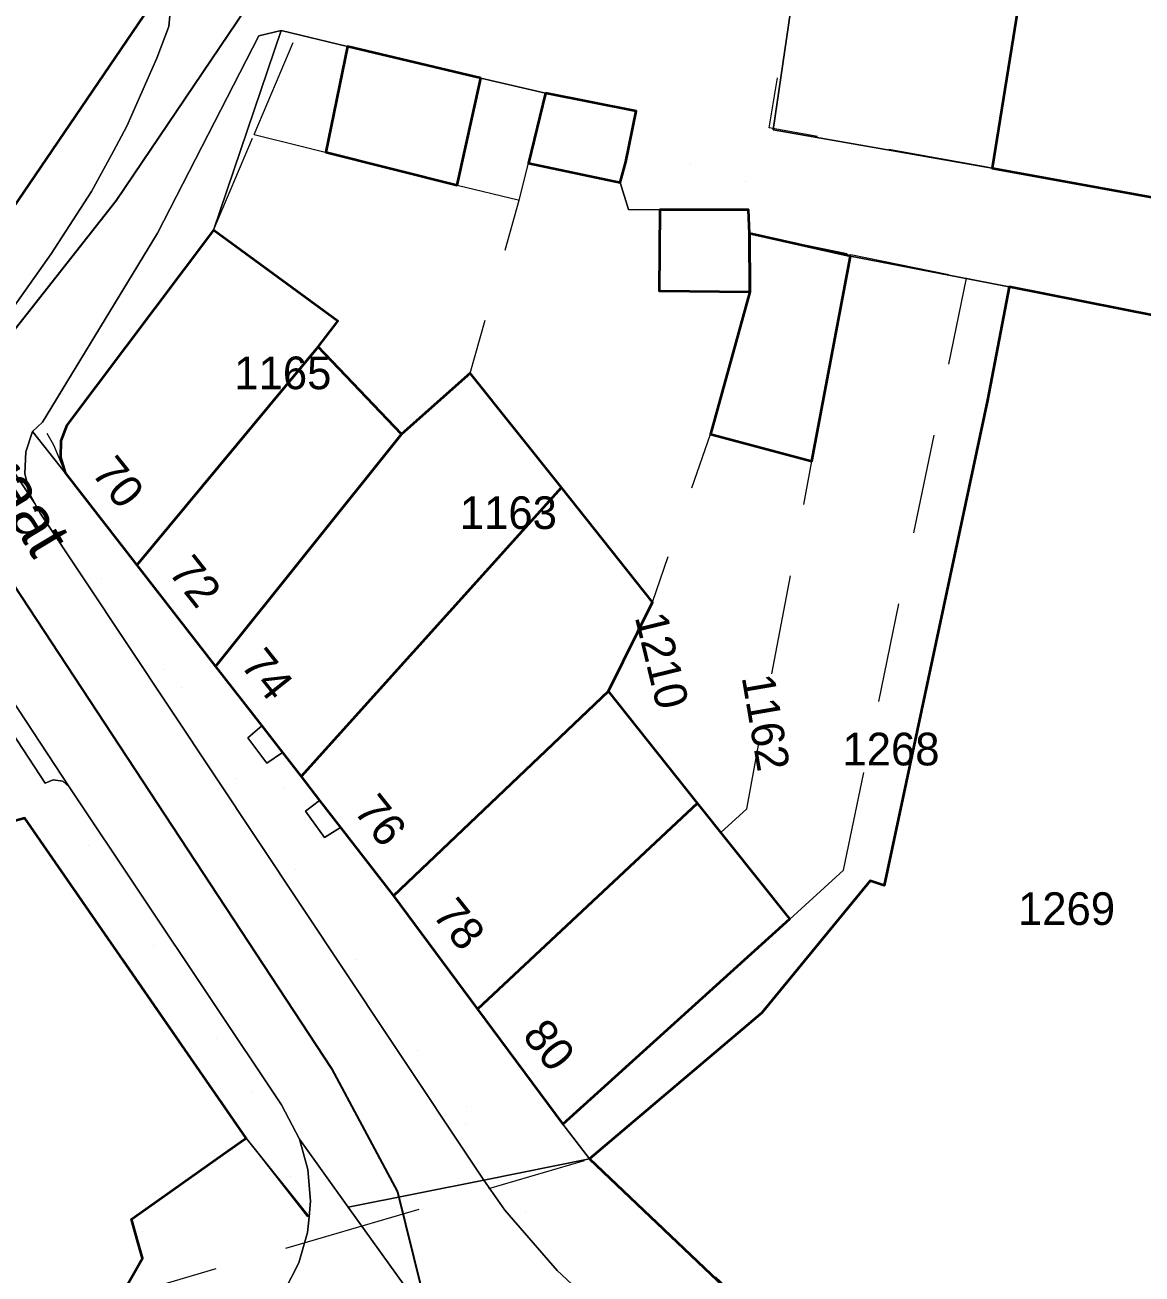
# Model space of a CAD drawing. Header units: metres. Extents: x 0 to 105485, y 0 to 425721.
# Drawn here: x 104815.28 to 104846.07, y 425158.92 to 425193.34 of the extents above; entities that cross this region are included whole.
import ezdxf
from ezdxf.enums import TextEntityAlignment as Align

# ---------------------------------------------------------------- set-up
doc = ezdxf.new("R2010")
doc.units = ezdxf.units.M
doc.header["$MEASUREMENT"] = 0
doc.linetypes.add('KG-PERCEEL-SO', pattern=[19, 5.5, -4, 5.5, -4])
for name, color, linetype, lineweight in [('B-XX-GR-STRUIK-G', 90, 'Continuous', 13), ('B-XX-IE-MEUBILAIR-G', 7, 'Continuous', 18), ('B-XX-KG-GRENS_PERCEEL-G', 150, 'KG-PERCEEL-SO', 18), ('B-XX-KG-GRENS_PERCEEL-T', 150, 'KG-PERCEEL-SO', 18), ('B-XX-OG-BEBOUWING-G', 7, 'Continuous', 35), ('B-XX-OG-BEBOUWING_HUISNUMMER-T', 7, 'Continuous', 18), ('B-XX-OG-BEBOUWING_STRAATNAAM-T', 7, 'Continuous', 18), ('B-XX-OG-TERREIN_ERF-G', 7, 'Continuous', 18), ('B-XX-VH-OPENVERHARDING-G', 90, 'Continuous', 18)]:
    doc.layers.add(name, color=color, linetype=linetype, lineweight=lineweight)
doc.layers.add('GIS-WEGVAKKEN', color=2, linetype='Continuous')

msp = doc.modelspace()

# ---------------------------------------------------------------- linework, layer by layer
at = {"layer": 'B-XX-GR-STRUIK-G', "ltscale": 0.5}
for points in [[(104821.805, 425174.021), (104821.423, 425173.696), (104821.948, 425172.998), (104822.373, 425173.288)], [(104823.399, 425171.964), (104823.009, 425171.675), (104823.533, 425170.951), (104823.971, 425171.226)]]:
    msp.add_lwpolyline(points, close=True, dxfattribs=at)
at = {"layer": 'B-XX-IE-MEUBILAIR-G', "color": 0, "true_color": 0x604a38}
for points in [[(104820.406, 425192.571, 1.852), (104820.406, 425192.571, 3.352)], [(104817.713, 425189.864, 1.842), (104817.713, 425189.864, 3.342)], [(104833.62, 425189.495, 1.67), (104833.62, 425189.495, 3.17)], [(104835.133, 425189.033, 1.636), (104835.133, 425189.033, 3.136)], [(104819.522, 425188.803, 1.773), (104819.522, 425188.803, 3.273)], [(104816.212, 425183.187, 1.684), (104816.212, 425183.187, 3.184)], [(104816.257, 425178.967, 1.76), (104816.257, 425178.967, 3.26)], [(104817.386, 425178.093, 1.747), (104817.386, 425178.093, 4.747)], [(104819.091, 425175.568, 1.718), (104819.091, 425175.568, 4.718)], [(104819.595, 425175.093, 1.725), (104819.595, 425175.093, 3.225)], [(104821.077, 425172.583, 1.71), (104821.077, 425172.583, 4.71)], [(104822.427, 425172.338, 1.752), (104822.427, 425172.338, 3.252)], [(104817.031, 425170.715, 1.665), (104817.031, 425170.715, 4.665)], [(104822.745, 425170.065, 1.715), (104822.745, 425170.065, 4.715)], [(104818.824, 425167.963, 1.642), (104818.824, 425167.963, 4.642)], [(104824.422, 425167.589, 1.687), (104824.422, 425167.589, 4.687)], [(104820.562, 425165.414, 1.625), (104820.562, 425165.414, 4.625)], [(104825.308, 425165.438, 1.657), (104825.308, 425165.438, 3.157)], [(104826.105, 425165.067, 1.671), (104826.105, 425165.067, 4.671)], [(104821.561, 425163.95, 1.624), (104821.561, 425163.95, 4.624)], [(104822.196, 425163.759, 1.613), (104822.196, 425163.759, 3.113)], [(104827.453, 425163.536, 1.649), (104827.453, 425163.536, 3.149)], [(104827.42, 425163.079, 1.628), (104827.42, 425163.079, 4.628)], [(104821.002, 425162.359, 1.685), (104821.002, 425162.359, 3.185)], [(104822.59, 425161.619, 1.61), (104822.59, 425161.619, 4.61)], [(104829.073, 425160.65, 1.575), (104829.073, 425160.65, 4.575)], [(104818.516, 425160.09, 1.673), (104818.516, 425160.09, 3.173)], [(104822.508, 425159.836, 1.593), (104822.508, 425159.836, 4.593)]]:
    msp.add_polyline3d(points, dxfattribs=at)
at = {"layer": 'B-XX-KG-GRENS_PERCEEL-G', "ltscale": 0.5, "flags": 128}
for points in [[(104813.524, 425186.211), (104820.025, 425195.762), (104817.993, 425199.2), (104822.088, 425202.261), (104817.872, 425209.124), (104814.407, 425219.552)], [(104821.595, 425190.322), (104822.767, 425193.083), (104823.651, 425195.934), (104824.838, 425200.306), (104825.729, 425204.977), (104826.935, 425213.02)], [(104851.148, 425187.725), (104835.794, 425190.507), (104836.958, 425197.669)], [(104828.9, 425188.511), (104829.161, 425189.532), (104829.628, 425191.463), (104832.124, 425190.96), (104831.842, 425189.564), (104831.687, 425189), (104831.917, 425188.253)], [(104820.477, 425187.687), (104821.595, 425190.322)], [(104821.595, 425190.322), (104827.19, 425188.928), (104828.9, 425188.511)], [(104820.531, 425175.664), (104825.659, 425182.065), (104827.553, 425183.743), (104828.9, 425188.511)], [(104831.917, 425188.253), (104832.781, 425188.244), (104835.222, 425188.248)], [(104835.245, 425187.593), (104835.222, 425188.248)], [(104816.431, 425182.31), (104820.477, 425187.687)], [(104834.175, 425182.066), (104835.258, 425185.985), (104835.245, 425187.593)], [(104835.245, 425187.593), (104838.047, 425187.016)], [(104836.967, 425181.322), (104838.047, 425187.016)], [(104838.047, 425187.016), (104841.235, 425186.359)], [(104813.524, 425186.211), (104816.065, 425181.768), (104816.305, 425181.198)], [(104837.844, 425170.044), (104841.235, 425186.359)], [(104841.235, 425186.359), (104842.406, 425186.119)], [(104842.406, 425186.119), (104842.345, 425185.802), (104841.807, 425182.998), (104838.959, 425169.629), (104838.572, 425169.751), (104835.586, 425166.119), (104830.843, 425162.088)], [(104842.406, 425186.119), (104853.193, 425183.982)], [(104816.431, 425182.31), (104816.309, 425182.049), (104816.246, 425181.768), (104816.245, 425181.48), (104816.305, 425181.198)], [(104825.436, 425169.337), (104831.362, 425174.978), (104832.579, 425177.437), (104834.175, 425182.066)], [(104816.305, 425181.198), (104816.388, 425181)], [(104834.461, 425171.086), (104835.173, 425171.735), (104836.967, 425181.322)], [(104816.388, 425181), (104820.531, 425175.664)], [(104820.531, 425175.664), (104825.29, 425169.533), (104825.436, 425169.337)], [(104827.755, 425166.216), (104833.815, 425171.897)], [(104833.815, 425171.897), (104834.461, 425171.086)], [(104815.276, 425171.483), (104821.378, 425162.666)], [(104836.359, 425168.702), (104837.844, 425170.044)], [(104825.436, 425169.337), (104827.755, 425166.216)], [(104830.106, 425163.051), (104836.359, 425168.702)], [(104827.755, 425166.216), (104830.106, 425163.051)], [(104830.106, 425163.051), (104830.843, 425162.088)], [(104821.378, 425162.666), (104823.507, 425159.935)], [(104823.507, 425159.935), (104830.843, 425162.088)], [(104830.843, 425162.088), (104835.817, 425157.438)], [(104817.908, 425158.295), (104823.507, 425159.935)]]:
    msp.add_lwpolyline(points, dxfattribs=at)
at = {"layer": 'B-XX-OG-BEBOUWING-G', "ltscale": 0.5}
for points in [[(104854.446, 425208.215), (104846.705, 425209.462), (104845.208, 425209.703), (104841.937, 425189.394), (104851.148, 425187.725), (104851.971, 425192.421), (104853.398, 425192.198), (104855.204, 425203.441), (104853.718, 425203.68)], [(104817.844, 425199.452), (104813.295, 425207.147), (104803.247, 425202.993), (104813.524, 425186.211), (104818.864, 425194.057), (104820.025, 425195.762), (104817.993, 425199.2)], [(104827.846, 425191.869), (104824.163, 425192.741), (104823.566, 425189.829), (104827.19, 425188.928)], [(104829.628, 425191.463), (104829.161, 425189.532), (104831.687, 425189), (104831.842, 425189.564), (104832.124, 425190.96)], [(104835.245, 425187.593), (104835.222, 425188.248), (104832.781, 425188.244), (104832.757, 425186.011), (104835.258, 425185.985)], [(104823.362, 425184.471), (104823.905, 425185.18), (104820.477, 425187.687), (104816.431, 425182.31), (104816.264, 425181.881), (104816.252, 425181.42), (104816.388, 425181), (104818.364, 425178.455)], [(104838.038, 425186.968), (104835.245, 425187.593), (104835.258, 425185.985), (104834.175, 425182.066), (104836.967, 425181.322)], [(104825.659, 425182.065), (104823.362, 425184.471), (104818.364, 425178.455), (104820.531, 425175.664)], [(104830.066, 425180.59), (104827.553, 425183.743), (104825.659, 425182.065), (104820.531, 425175.664), (104821.805, 425174.021), (104822.373, 425173.288), (104822.886, 425172.626)], [(104831.362, 425174.978), (104832.579, 425177.437), (104830.066, 425180.59), (104822.886, 425172.626), (104823.399, 425171.964), (104823.971, 425171.226), (104825.436, 425169.337)], [(104833.815, 425171.897), (104831.362, 425174.978), (104825.436, 425169.337), (104827.755, 425166.216)], [(104833.815, 425171.897), (104827.755, 425166.216), (104830.106, 425163.051), (104836.359, 425168.703)]]:
    msp.add_lwpolyline(points, close=True, dxfattribs=at)
for points in [[(104848.831, 425158.776), (104848.98, 425159.514), (104849.337, 425161.292), (104849.729, 425163.229), (104850.434, 425166.714), (104850.97, 425170.186), (104851.307, 425172.37), (104851.327, 425172.492), (104852.331, 425178.645), (104852.687, 425180.825), (104852.842, 425181.778), (104853.161, 425183.785), (104853.193, 425183.982), (104850.567, 425184.502), (104842.406, 425186.119), (104841.808, 425182.999), (104838.959, 425169.629), (104838.573, 425169.752), (104835.587, 425166.12), (104830.841, 425162.09), (104835.672, 425157.504)], [(104792.673, 425151.203), (104807.456, 425155.426), (104806.423, 425159.159), (104813.681, 425161.287), (104814.803, 425157.523), (104817.908, 425158.295), (104818.514, 425159.36), (104818.389, 425159.803), (104818.213, 425160.43), (104818.464, 425160.602), (104820.734, 425162.21), (104821.227, 425162.559), (104821.378, 425162.666), (104815.276, 425171.483), (104807.526, 425169.35), (104804.645, 425168.557), (104804.436, 425168.5), (104804.926, 425166.916), (104795.19, 425164.189)]]:
    msp.add_lwpolyline(points, dxfattribs=at)
at = {"layer": 'B-XX-OG-TERREIN_ERF-G', "ltscale": 0.5}
msp.add_lwpolyline([(104836.957, 425197.668), (104835.9, 425190.445), (104841.937, 425189.394), (104845.208, 425209.703)], dxfattribs=at)
msp.add_lwpolyline([(104841.808, 425182.999), (104842.406, 425186.119), (104838.038, 425186.968), (104836.967, 425181.322), (104834.175, 425182.066), (104835.258, 425185.985), (104832.757, 425186.011), (104832.781, 425188.244), (104831.917, 425188.253), (104831.687, 425189), (104829.161, 425189.532), (104829.628, 425191.463), (104827.846, 425191.869), (104827.19, 425188.928), (104823.566, 425189.829), (104824.163, 425192.741), (104822.336, 425193.185), (104820.477, 425187.687), (104823.905, 425185.18), (104823.362, 425184.471), (104825.659, 425182.065), (104827.553, 425183.743), (104830.066, 425180.59), (104832.579, 425177.437), (104831.362, 425174.978), (104833.815, 425171.897), (104836.359, 425168.703), (104830.106, 425163.051), (104830.841, 425162.09), (104835.587, 425166.12), (104838.573, 425169.752), (104838.959, 425169.629)], close=True, dxfattribs=at)
at = {"layer": 'B-XX-VH-OPENVERHARDING-G', "ltscale": 0.5}
for points in [[(104851.148, 425187.725), (104841.937, 425189.394), (104835.9, 425190.445), (104836.957, 425197.668)], [(104801.481, 425195.043), (104805.844, 425188.498), (104806.575, 425187.394), (104808.882, 425183.913), (104813.305, 425177.189), (104816.491, 425172.346), (104822.352, 425163.582), (104822.841, 425162.634), (104824.188, 425160.76), (104827.925, 425161.507), (104825.308, 425165.438), (104815.692, 425179.886), (104815.548, 425180.151), (104812.615, 425184.568), (104809.545, 425189.215), (104804.32, 425197.126)], [(104819.269, 425193.587), (104819.242, 425193.3), (104818.911, 425192.42), (104818.083, 425190.55), (104817.713, 425189.864), (104817.112, 425188.751), (104816.002, 425187.033), (104814.353, 425184.721)], [(104812.615, 425184.568), (104815.548, 425180.151), (104815.41, 425180.405), (104815.277, 425180.982), (104815.303, 425181.573), (104815.485, 425182.136), (104815.756, 425182.395), (104818.929, 425187.598), (104821.72, 425193.042), (104822.336, 425193.185), (104824.163, 425192.741), (104827.846, 425191.869), (104829.628, 425191.463), (104832.124, 425190.96), (104831.842, 425189.564), (104831.687, 425189), (104831.917, 425188.253), (104832.781, 425188.244), (104835.222, 425188.248), (104835.245, 425187.593), (104838.038, 425186.968), (104842.406, 425186.119), (104850.567, 425184.502)], [(104815.276, 425171.483), (104821.378, 425162.666), (104823.107, 425160.498), (104823.149, 425160.931), (104823.073, 425161.797), (104822.841, 425162.634), (104822.352, 425163.582), (104816.491, 425172.346), (104816.318, 425172.501), (104816.051, 425172.538), (104815.83, 425172.447), (104808.714, 425183.321)], [(104835.672, 425157.504), (104830.841, 425162.09), (104827.925, 425161.507), (104828.502, 425160.679), (104829.944, 425159.016), (104831.165, 425157.878)]]:
    msp.add_lwpolyline(points, dxfattribs=at)
for points in [[(104818.864, 425194.057), (104813.524, 425186.211), (104814.353, 425184.721), (104816.002, 425187.033), (104817.112, 425188.751), (104817.713, 425189.864), (104818.083, 425190.55), (104818.911, 425192.42), (104819.242, 425193.3), (104819.269, 425193.587), (104819.142, 425193.845)], [(104822.336, 425193.185), (104821.72, 425193.042), (104818.929, 425187.598), (104815.756, 425182.395), (104815.485, 425182.136), (104816.388, 425181), (104816.252, 425181.42), (104816.264, 425181.881), (104816.431, 425182.31), (104820.477, 425187.687)], [(104808.882, 425183.913), (104808.924, 425183.802), (104808.888, 425183.526), (104808.714, 425183.321), (104815.83, 425172.447), (104816.051, 425172.538), (104816.318, 425172.501), (104816.491, 425172.346), (104813.305, 425177.189)], [(104823.971, 425171.226), (104823.533, 425170.951), (104823.009, 425171.675), (104823.399, 425171.964), (104822.886, 425172.626), (104822.373, 425173.288), (104821.948, 425172.998), (104821.423, 425173.696), (104821.805, 425174.021), (104820.531, 425175.664), (104818.364, 425178.455), (104816.388, 425181), (104815.485, 425182.136), (104815.303, 425181.573), (104815.277, 425180.982), (104815.41, 425180.405), (104815.548, 425180.151), (104815.692, 425179.886), (104825.308, 425165.438), (104827.925, 425161.507), (104830.841, 425162.09), (104830.106, 425163.051), (104827.755, 425166.216), (104825.436, 425169.337)], [(104823.107, 425160.498), (104821.378, 425162.666), (104821.227, 425162.559), (104820.734, 425162.21), (104818.464, 425160.602), (104818.213, 425160.43), (104818.389, 425159.803), (104818.514, 425159.36), (104817.908, 425158.295), (104814.803, 425157.523), (104807.456, 425155.426), (104792.673, 425151.203), (104792.616, 425151.209), (104788.324, 425150), (104797.021, 425150), (104806.495, 425152.673), (104819.495, 425156.341), (104819.718, 425156.404), (104820.529, 425156.718), (104821.268, 425157.176), (104821.91, 425157.761), (104822.435, 425158.453), (104822.825, 425159.231), (104823.065, 425160.066)], [(104809.921, 425150), (104823.345, 425153.795), (104824.283, 425154.022), (104824.966, 425154.118), (104825.646, 425154.213), (104827.023, 425154.245), (104828.393, 425154.116), (104829.066, 425153.973), (104824.188, 425160.76), (104822.841, 425162.634), (104823.073, 425161.797), (104823.149, 425160.931), (104823.107, 425160.498), (104823.065, 425160.066), (104822.825, 425159.231), (104822.435, 425158.453), (104821.91, 425157.761), (104821.268, 425157.176), (104820.529, 425156.718), (104819.718, 425156.404), (104819.495, 425156.341), (104806.495, 425152.673), (104797.021, 425150)], [(104848.575, 425150), (104845.205, 425150.872), (104835.399, 425155.234), (104833.905, 425155.978), (104832.49, 425156.863), (104831.165, 425157.878), (104829.944, 425159.016), (104828.502, 425160.679), (104827.925, 425161.507), (104824.188, 425160.76), (104829.066, 425153.973), (104829.74, 425153.83), (104831.044, 425153.389), (104831.267, 425153.288), (104838.53, 425150)]]:
    msp.add_lwpolyline(points, close=True, dxfattribs=at)
at = {"layer": 'GIS-WEGVAKKEN'}
for points in [[(104833.896, 425260.141), (104826.04, 425213.09), (104825.25, 425201.66), (104822.07, 425194.84), (104817.79, 425188.49), (104812.454, 425181.722)], [(104812.454, 425181.722), (104823.73, 425164.58), (104825.55, 425161.18), (104826.211, 425158.51)]]:
    msp.add_lwpolyline(points, dxfattribs=at)

# ---------------------------------------------------------------- texts
at = {"layer": 'B-XX-KG-GRENS_PERCEEL-T'}
for s, p in [('1165', (104822.385, 425183.751)), ('1163', (104828.602, 425179.898)), ('1268', (104839.149, 425173.385)), ('1269', (104843.989, 425168.988))]:
    msp.add_text(s, height=0.9, dxfattribs=at).set_placement(p, align=Align.MIDDLE_CENTER)
for s, rotation, p in [('1210', 283.7, (104832.837, 425175.83)), ('1162', 279.7, (104835.7, 425174.124))]:
    msp.add_text(s, height=0.9, rotation=rotation, dxfattribs=at).set_placement(p, align=Align.MIDDLE_CENTER)
at = {"layer": 'B-XX-OG-BEBOUWING_HUISNUMMER-T'}
for s, p in [('70', (104817.851, 425180.747)), ('72', (104819.972, 425178.013)), ('74', (104821.96, 425175.453)), ('76', (104825.083, 425171.431)), ('78', (104827.25, 425168.57)), ('80', (104829.73, 425165.235))]:
    msp.add_text(s, height=0.9, rotation=308.5, dxfattribs=at).set_placement(p, align=Align.MIDDLE_CENTER)
at = {"layer": 'B-XX-OG-BEBOUWING_STRAATNAAM-T'}
msp.add_text('Suikerstraat', height=1.25, rotation=301, dxfattribs=at).set_placement((104813.768, 425182.731), align=Align.MIDDLE_CENTER)

doc.saveas('drawing.dxf')
